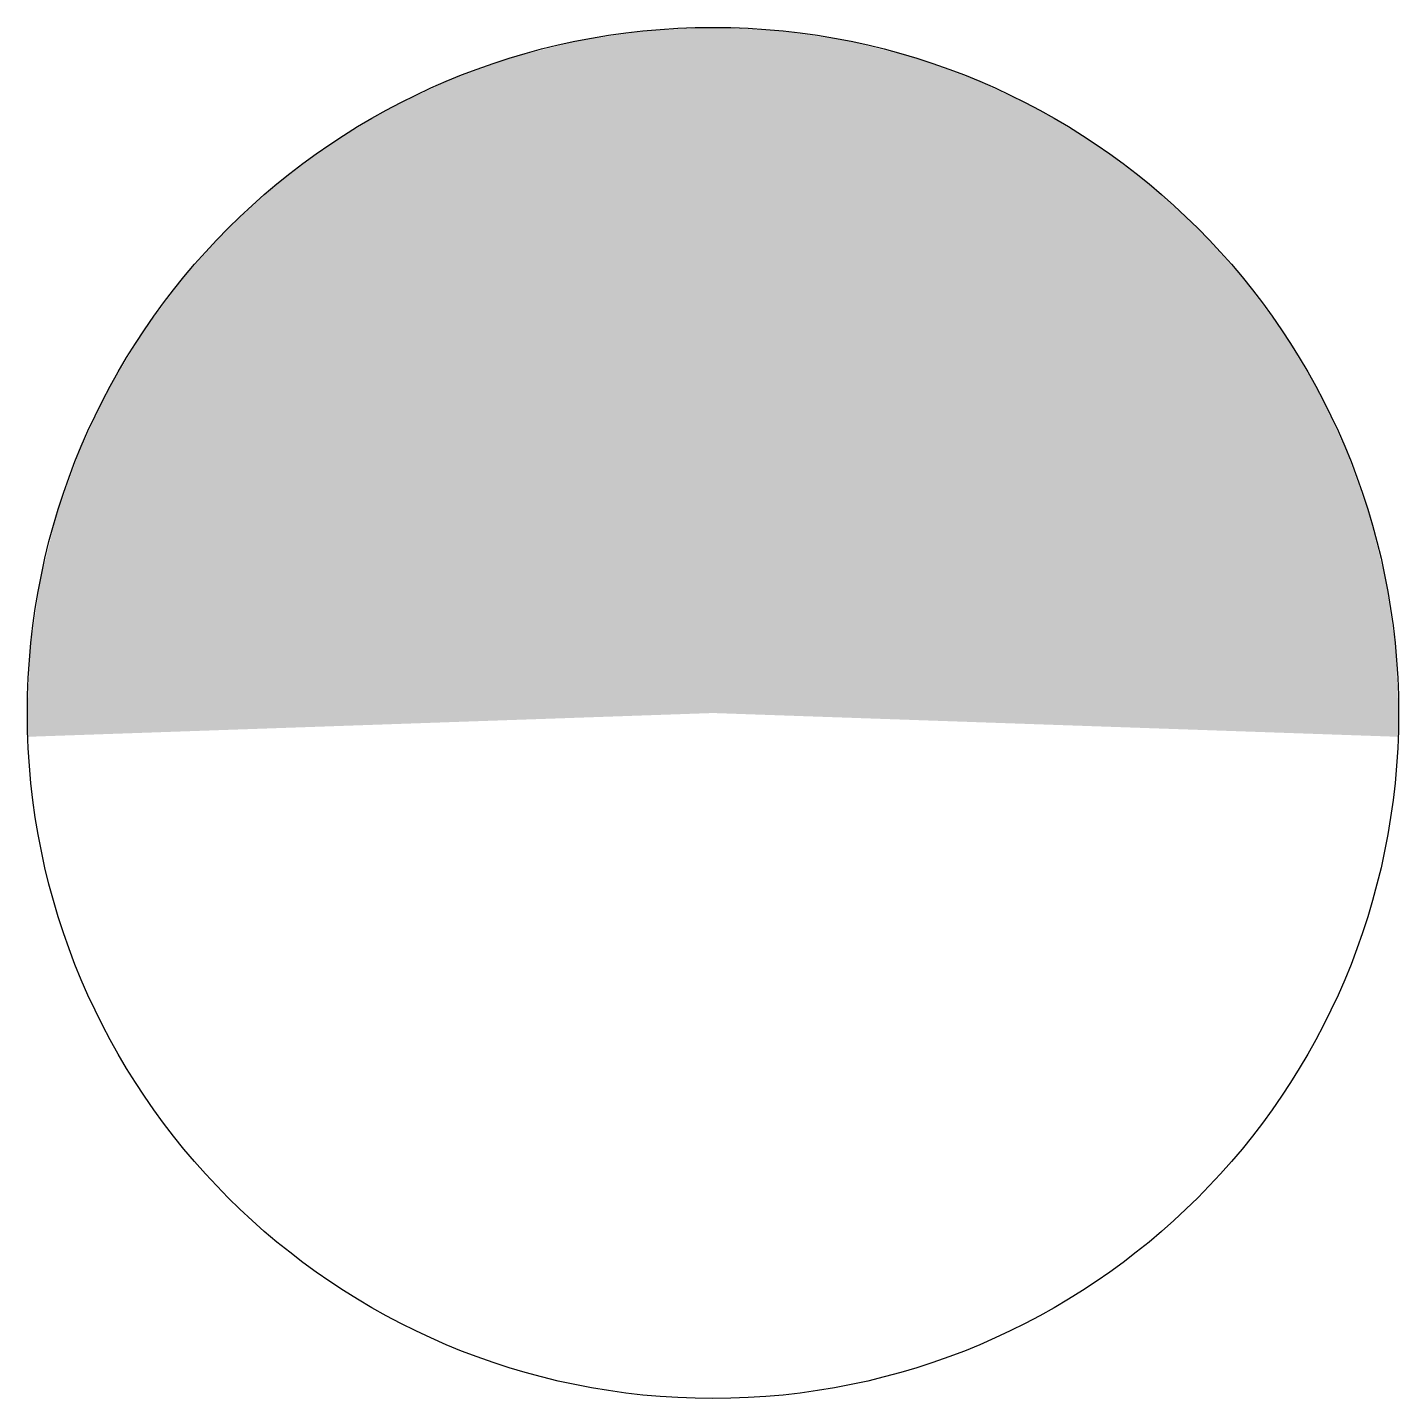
# Model space of a CAD drawing. Extents: x 2.65 to 4.65, y 1.68 to 3.68.
import ezdxf

# ---------------------------------------------------------------- set-up
doc = ezdxf.new("R2010")
doc.units = 0
doc.layers.get('0').update_dxf_attribs({"linetype": 'CONTINUOUS'})

msp = doc.modelspace()

# ---------------------------------------------------------------- linework, layer by layer
at = {"color": 0, "const_width": 1}
for points in [[(4.1465, 2.6655, 0.008713), (4.1468, 2.6829, 1), (3.1468, 2.6829, 1)], [(3.1468, 2.6829, 0.008713), (3.1471, 2.6655, 1)]]:
    msp.add_lwpolyline(points, format="xyb", dxfattribs=at)
at = {"color": 0}
msp.add_circle((3.6468, 2.6829), 1, dxfattribs=at)

doc.saveas('drawing.dxf')
